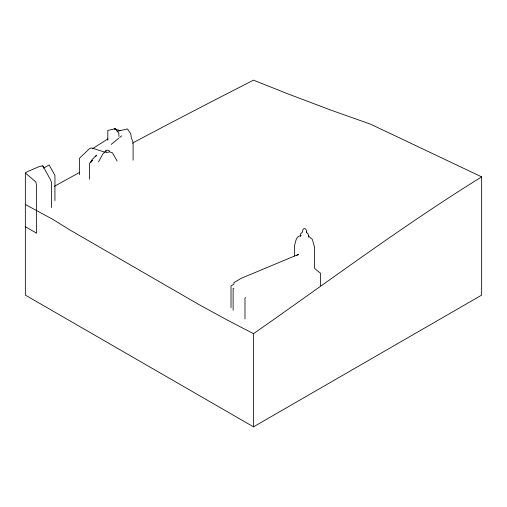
<?xml version="1.0" encoding="UTF-8"?>
<svg xmlns="http://www.w3.org/2000/svg" width="507" height="507" viewBox="0 0 507 507"><rect width="100%" height="100%" fill="white"/><g stroke="black" fill="none" stroke-linecap="round" stroke-linejoin="round"><path stroke-width="0.76" d="M90.88 162.563L90.943 162.189M95.81 156.486L96.4 155.231L91.906 159.819L91.159 161.765L92.16 160.446M98.51 161.942L102.769 154.065L106.014 150.744M92.052 160.548L89.948 162.703L89.409 164.065L89.409 179.161M91.159 161.765L92.185 160.719M111.16 144.425L118.885 138.119M119.779 137.391L121.737 135.794M132.327 143.145C172.564 121.826 212.934 100.836 253.5 80.163L287.799 93.827L330.97 110.152L370.712 124.247L481.65 176.861L481.65 295.118L253.5 426.837L25.35 295.118L25.35 173.014L26.928 171.879L39.102 166.581L42.797 165.814L50.225 179.237L51.53 182.4L51.53 207.604M253.5 426.837L253.5 333.676C329.208 280.903 403.147 225.507 481.65 176.861M107.959 138.874L92.711 148.57M302.229 232.136L300.645 233.866L300.518 236.484M296.437 255.642L298.705 254.292L241.212 278.318L233.898 282.672L233.898 284.218L231.021 285.929L231.021 307.635M54.274 186.38L79.605 172.399M301.209 235.559C295.53 235.951 295.999 241.738 294.472 245.622L294.472 256.06M233.898 288.223L233.125 288.54L233.125 310.252M245.743 297.672L244.976 297.989L244.976 318.922M117.06 131.383L127.422 128.93L130.774 133.652L131.186 137.264L132.942 142.03M120.115 130.66L114.157 128.721L116.825 130.001M109.601 151.916L112.465 152.848L117.142 160.992M105.215 152.322L91.621 147.892L89.169 148.912L79.371 158.418L79.371 174.693M253.5 333.676L226.616 319.721L199.454 304.859L69.922 229.988L52.474 219.151L25.35 204.505M25.35 226.705L36.593 233.195L36.593 185.156L35.769 181.905L25.35 173.014M306.209 232.035L308.218 234.019L308.579 237.232M308.522 236.047L312.35 239.386L314.625 247.486L314.625 268.514L320.582 273.267L320.582 285.669M42.797 165.814L43.621 168.115L49.122 164.94L54.94 175.447L54.94 200.652M306.469 232.339C307.267 227.7 301.957 227.041 302.628 231.984M133.1 143.126L133.1 160.174M118.885 136.472L118.885 133.373L115.533 128.645L107.807 130.476L107.807 140.287M106.508 152.189A1.895 1.096 0 0 0 109.379 151.27A1.895 1.096 0 0 0 106.565 150.294A1.895 1.096 0 0 0 106.508 152.189"/></g></svg>
